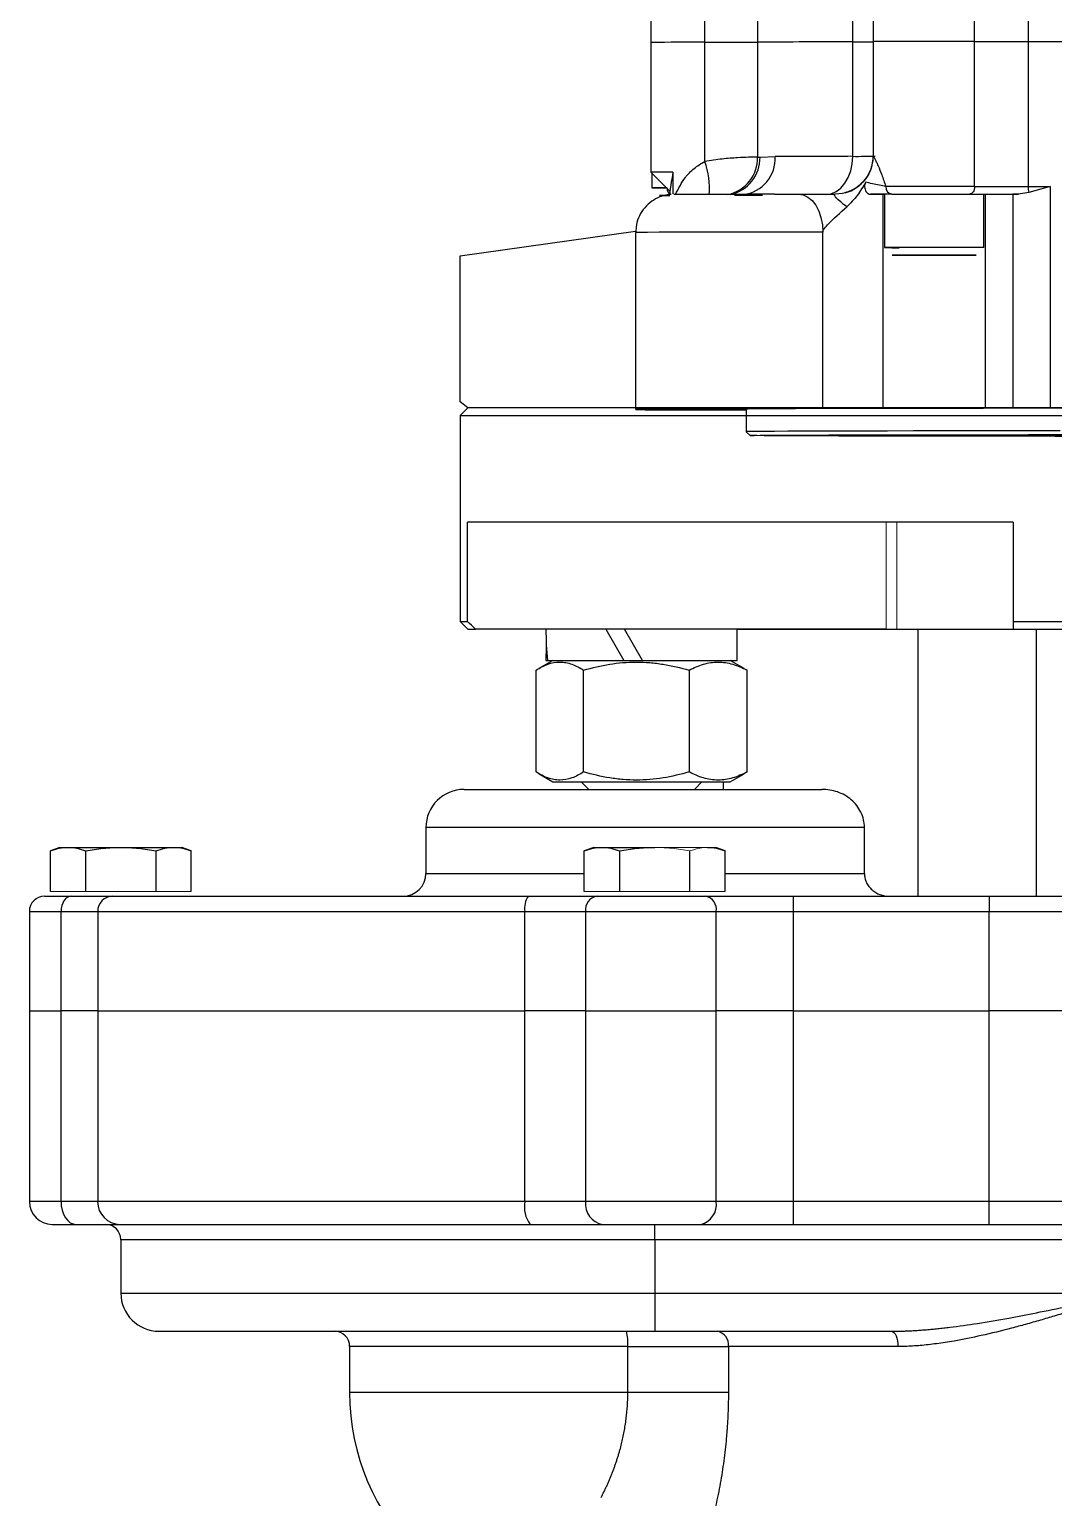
# Model space of a CAD drawing. Header units: millimetres. Extents: x 2028 to 4172, y 863 to 2379.
# Drawn here: x 3333.6 to 3467.9, y 1838.1 to 2030.5 of the extents above; entities that cross this region are included whole.
import ezdxf

# ---------------------------------------------------------------- set-up
doc = ezdxf.new("R2010")
doc.units = ezdxf.units.MM

msp = doc.modelspace()

# ---------------------------------------------------------------- linework, layer by layer
at = {"color": 7, "linetype": 'Continuous', "lineweight": 25}
for p, q in [((3415.058, 2045.757), (3415.058, 2028.757)), ((3422.114, 2028.777), (3422.114, 2045.777)), ((3429.052, 2045.791), (3429.052, 2028.791)), ((3441.536, 2028.834), (3441.536, 2045.834)), ((3444.201, 2045.873), (3444.201, 2028.873)), ((3457.494, 2028.886), (3457.494, 2045.886)), ((3464.524, 2045.882), (3464.524, 2028.882)), ((3415.058, 2028.757), (3415.058, 2011.757)), ((3422.114, 2013.168), (3422.114, 2028.777)), ((3429.052, 2028.791), (3429.052, 2013.741)), ((3441.536, 2013.834), (3441.536, 2028.834)), ((3444.201, 2028.873), (3444.201, 2013.873)), ((3457.493, 2009.886), (3457.494, 2028.886)), ((3464.524, 2028.882), (3464.524, 2009.882)), ((3429.365, 2013.743), (3431.372, 2013.804)), ((3415.058, 2011.757), (3417.558, 2009.257)), ((3415.179, 2011.636), (3415.179, 2009.703)), ((3417.947, 2011.772), (3417.947, 2008.919)), ((3417.558, 2009.398), (3417.558, 2008.838)), ((3443.843, 2008.875), (3445.476, 2008.872)), ((3445.476, 2008.872), (3445.701, 2008.87)), ((3445.476, 2008.872), (3445.476, 1980.872)), ((3445.701, 2008.873), (3445.701, 2001.873)), ((3458.701, 2001.873), (3458.701, 2008.873)), ((3458.701, 2008.869), (3458.909, 2008.872)), ((3458.909, 2008.872), (3462.504, 2008.879)), ((3458.909, 2008.872), (3458.909, 1980.872)), ((3462.504, 2008.879), (3462.504, 1980.879)), ((3464.604, 2009.108), (3463.252, 2008.88)), ((3467.415, 2009.884), (3464.604, 2009.108)), ((3467.415, 2009.884), (3467.415, 1980.884)), ((3413.06, 2003.863), (3413.06, 1980.863)), ((3437.601, 1980.888), (3437.601, 2003.888)), ((3451.304, 2000.881), (3448.855, 2000.875)), ((3448.855, 2000.875), (3449.751, 2000.868)), ((3449.751, 2000.877), (3449.751, 2000.868)), ((3449.751, 2000.868), (3453.097, 2000.866)), ((3454.65, 2000.879), (3451.304, 2000.881)), ((3453.097, 2000.88), (3453.097, 2000.866)), ((3453.097, 2000.866), (3455.547, 2000.872)), ((3455.547, 2000.872), (3454.65, 2000.879)), ((3391.058, 1980.885), (3390.058, 1979.885)), ((3390.058, 1979.885), (3390.058, 1952.885)), ((3390.058, 1979.885), (3565.058, 1979.885)), ((3477.558, 1980.885), (3391.058, 1980.885)), ((3413.06, 1980.863), (3413.06, 1980.652)), ((3416.486, 1980.672), (3416.486, 1980.843)), ((3423.766, 1980.689), (3416.486, 1980.672)), ((3417.558, 1980.84), (3417.558, 1980.757)), ((3420.766, 1980.725), (3423.926, 1980.718)), ((3420.861, 1980.799), (3420.861, 1980.827)), ((3423.766, 1980.718), (3423.766, 1980.689)), ((3427.558, 1980.757), (3427.558, 1977.757)), ((3445.476, 1980.872), (3437.601, 1980.888)), ((3462.504, 1980.879), (3458.909, 1980.872)), ((3427.558, 1977.757), (3428.058, 1977.257)), ((3391.029, 1952.885), (3391.029, 1965.885)), ((3462.558, 1965.885), (3391.029, 1965.885)), ((3462.558, 1965.885), (3462.558, 1952.885)), ((3390.058, 1952.885), (3391.058, 1951.885)), ((3390.058, 1952.885), (3391.029, 1952.885)), ((3462.558, 1952.885), (3462.558, 1951.885)), ((3462.558, 1952.885), (3490.558, 1952.885)), ((3391.058, 1951.885), (3392.041, 1951.885)), ((3445.888, 1951.885), (3392.041, 1951.885)), ((3426.389, 1951.885), (3401.289, 1951.885)), ((3409.16, 1951.885), (3411.527, 1947.785)), ((3413.952, 1947.785), (3411.585, 1951.885)), ((3426.389, 1947.785), (3426.389, 1951.885)), ((3450.063, 1951.885), (3450.063, 1916.885)), ((3462.558, 1951.885), (3490.558, 1951.885)), ((3465.558, 1951.885), (3465.558, 1916.885)), ((3402.214, 1947.785), (3400.382, 1946.728)), ((3401.289, 1947.785), (3401.514, 1947.785)), ((3401.514, 1947.785), (3426.389, 1947.785)), ((3427.296, 1946.728), (3425.464, 1947.785)), ((3400.005, 1933.174), (3400.005, 1946.497)), ((3406.24, 1933.174), (3406.24, 1946.497)), ((3420.074, 1946.497), (3420.074, 1933.174)), ((3427.673, 1946.497), (3427.277, 1946.695)), ((3427.673, 1933.174), (3427.673, 1946.497)), ((3400.386, 1932.941), (3402.214, 1931.885)), ((3402.214, 1931.885), (3413.839, 1931.885)), ((3405.922, 1931.885), (3406.922, 1930.885)), ((3413.839, 1931.885), (3425.464, 1931.885)), ((3420.757, 1930.885), (3421.757, 1931.885)), ((3424.558, 1930.885), (3424.558, 1931.885)), ((3425.464, 1931.885), (3427.293, 1932.941)), ((3427.277, 1932.969), (3427.673, 1933.174)), ((3406.922, 1930.885), (3413.839, 1930.885)), ((3413.839, 1930.885), (3420.757, 1930.885)), ((3385.558, 1925.885), (3385.558, 1919.885)), ((3443.054, 1925.885), (3385.558, 1925.885)), ((3443.054, 1919.885), (3443.054, 1925.885)), ((3337.558, 1923.285), (3336.321, 1922.835)), ((3336.321, 1917.485), (3336.321, 1922.835)), ((3337.558, 1923.285), (3338.63, 1923.285)), ((3338.63, 1923.285), (3345.558, 1923.285)), ((3340.939, 1922.835), (3340.939, 1917.485)), ((3345.558, 1923.285), (3352.486, 1923.285)), ((3350.177, 1917.485), (3350.177, 1922.835)), ((3352.486, 1923.285), (3353.558, 1923.285)), ((3354.796, 1922.835), (3353.558, 1923.285)), ((3354.796, 1917.485), (3354.796, 1922.835)), ((3407.558, 1923.285), (3406.321, 1922.835)), ((3406.321, 1917.485), (3406.321, 1922.835)), ((3407.558, 1923.285), (3408.63, 1923.285)), ((3408.63, 1923.285), (3415.558, 1923.285)), ((3410.939, 1922.835), (3410.939, 1917.485)), ((3420.177, 1917.485), (3420.177, 1922.835)), ((3422.486, 1923.285), (3423.558, 1923.285)), ((3424.796, 1922.835), (3423.558, 1923.285)), ((3424.796, 1917.485), (3424.796, 1922.835)), ((3385.558, 1919.885), (3406.321, 1919.885)), ((3424.796, 1919.885), (3443.054, 1919.885)), ((3433.697, 1916.885), (3459.42, 1916.885)), ((3433.697, 1916.885), (3433.697, 1914.885)), ((3459.42, 1916.885), (3459.42, 1914.885)), ((3333.558, 1914.885), (3333.558, 1901.885)), ((3333.558, 1914.885), (3337.714, 1914.885)), ((3337.714, 1914.885), (3342.517, 1914.885)), ((3337.714, 1901.885), (3337.714, 1914.885)), ((3342.517, 1914.885), (3398.531, 1914.885)), ((3342.517, 1914.885), (3342.517, 1901.885)), ((3398.531, 1914.885), (3406.477, 1914.885)), ((3398.531, 1901.885), (3398.531, 1914.885)), ((3406.477, 1914.885), (3423.62, 1914.885)), ((3406.477, 1914.885), (3406.477, 1901.885)), ((3423.62, 1901.885), (3423.62, 1914.885)), ((3423.62, 1914.885), (3433.697, 1914.885)), ((3433.697, 1914.885), (3433.697, 1901.885)), ((3433.697, 1914.885), (3459.42, 1914.885)), ((3459.42, 1914.885), (3469.497, 1914.885)), ((3459.42, 1901.885), (3459.42, 1914.885)), ((3333.558, 1901.885), (3333.558, 1876.885)), ((3333.558, 1901.885), (3337.714, 1901.885)), ((3342.517, 1901.885), (3337.714, 1901.885)), ((3337.714, 1876.885), (3337.714, 1901.885)), ((3342.517, 1901.885), (3398.531, 1901.885)), ((3342.517, 1901.885), (3342.517, 1876.885)), ((3406.477, 1901.885), (3398.531, 1901.885)), ((3398.531, 1876.885), (3398.531, 1901.885)), ((3406.477, 1901.885), (3423.62, 1901.885)), ((3406.477, 1901.885), (3406.477, 1876.885)), ((3433.697, 1901.885), (3423.62, 1901.885)), ((3423.62, 1876.885), (3423.62, 1901.885)), ((3433.697, 1901.885), (3459.42, 1901.885)), ((3433.697, 1901.885), (3433.697, 1876.885)), ((3469.497, 1901.885), (3459.42, 1901.885)), ((3459.42, 1876.885), (3459.42, 1901.885)), ((3337.714, 1876.885), (3333.558, 1876.885)), ((3342.517, 1876.885), (3337.714, 1876.885)), ((3398.531, 1876.885), (3342.517, 1876.885)), ((3406.477, 1876.885), (3398.531, 1876.885)), ((3423.62, 1876.885), (3406.477, 1876.885)), ((3433.697, 1876.885), (3423.62, 1876.885)), ((3433.697, 1876.885), (3433.697, 1873.885)), ((3459.42, 1876.885), (3433.697, 1876.885)), ((3459.42, 1873.885), (3459.42, 1876.885)), ((3469.497, 1876.885), (3459.42, 1876.885)), ((3345.438, 1873.885), (3399.212, 1873.885)), ((3415.558, 1871.885), (3415.558, 1873.885)), ((3433.697, 1873.885), (3459.42, 1873.885)), ((3345.558, 1871.885), (3345.558, 1864.885)), ((3415.558, 1871.885), (3345.558, 1871.885)), ((3477.558, 1871.885), (3415.558, 1871.885)), ((3415.558, 1871.885), (3415.558, 1864.885)), ((3345.558, 1864.885), (3415.558, 1864.885)), ((3415.558, 1864.885), (3477.558, 1864.885)), ((3415.558, 1864.885), (3415.558, 1859.885)), ((3415.558, 1859.885), (3446.59, 1859.885)), ((3375.558, 1857.885), (3375.558, 1851.885)), ((3412.031, 1857.885), (3375.558, 1857.885)), ((3412.031, 1857.885), (3425.221, 1857.885)), ((3412.031, 1851.885), (3412.031, 1857.885)), ((3425.221, 1857.885), (3425.221, 1851.885)), ((3447.451, 1857.885), (3425.221, 1857.885)), ((3375.558, 1851.885), (3412.031, 1851.885)), ((3412.031, 1851.885), (3425.221, 1851.885))]:
    msp.add_line(p, q, dxfattribs=at)
at = {"linetype": 'ByBlock'}
for p, q in [((3390.039, 2000.806), (3413.049, 2004.024)), ((3390.039, 1981.682), (3390.039, 2000.806)), ((3391.058, 1980.885), (3390.039, 1981.682)), ((3426.389, 1951.885), (3526.727, 1951.885))]:
    msp.add_line(p, q, dxfattribs=at)
at = {"color": 144, "linetype": 'Continuous', "lineweight": 18}
for p, q in [((3445.888, 1965.885), (3445.888, 1951.885)), ((3447.309, 1951.885), (3447.309, 1965.885)), ((3462.558, 1951.885), (3450.063, 1951.885)), ((3340.939, 1917.485), (3336.321, 1917.485)), ((3350.177, 1917.485), (3340.939, 1917.485)), ((3354.796, 1917.485), (3350.177, 1917.485)), ((3410.939, 1917.485), (3406.321, 1917.485)), ((3420.177, 1917.485), (3410.939, 1917.485)), ((3424.796, 1917.485), (3420.177, 1917.485))]:
    msp.add_line(p, q, dxfattribs=at)
at = {"color": 7, "linetype": 'Continuous', "lineweight": 25, "flags": 128}
for points in [[(3464.524, 2028.882), (3465.294, 2028.883), (3466.066, 2028.883), (3466.84, 2028.883), (3467.616, 2028.884), (3468.394, 2028.884), (3469.173, 2028.884), (3469.953, 2028.884), (3470.735, 2028.884)], [(3464.524, 2028.882), (3465.294, 2028.883), (3466.066, 2028.883), (3466.84, 2028.883), (3467.616, 2028.884), (3468.394, 2028.884), (3469.173, 2028.884), (3469.953, 2028.884), (3470.735, 2028.884)], [(3429.052, 2013.741), (3429.09, 2013.741), (3429.129, 2013.741), (3429.167, 2013.742), (3429.206, 2013.742), (3429.246, 2013.742), (3429.285, 2013.742), (3429.325, 2013.743), (3429.365, 2013.743)], [(3438.005, 2008.842), (3438.694, 2008.937), (3439.356, 2009.22), (3439.967, 2009.68), (3440.502, 2010.301), (3440.941, 2011.058), (3441.267, 2011.922), (3441.468, 2012.859), (3441.536, 2013.834)], [(3434.421, 2008.88), (3435.041, 2008.785), (3435.638, 2008.502), (3436.188, 2008.041), (3436.67, 2007.421), (3437.065, 2006.664), (3437.359, 2005.801), (3437.54, 2004.863), (3437.601, 2003.888)], [(3440.518, 2009.05), (3440.18, 2008.97), (3439.205, 2008.874)], [(3457.493, 2009.886), (3457.481, 2009.691), (3457.443, 2009.503), (3457.382, 2009.33), (3457.3, 2009.179), (3457.199, 2009.054), (3457.085, 2008.961), (3456.961, 2008.904), (3456.832, 2008.885)], [(3463.252, 2008.88), (3463.156, 2008.88), (3463.06, 2008.879), (3462.965, 2008.879), (3462.871, 2008.879), (3462.778, 2008.879), (3462.685, 2008.879), (3462.594, 2008.879), (3462.504, 2008.879)], [(3464.524, 2009.882), (3464.884, 2009.882), (3465.244, 2009.883), (3465.605, 2009.883), (3465.966, 2009.883), (3466.328, 2009.883), (3466.69, 2009.883), (3467.052, 2009.883), (3467.415, 2009.884)], [(3437.601, 1980.888), (3435.67, 1980.891), (3433.55, 1980.893), (3431.295, 1980.894), (3428.96, 1980.895), (3426.603, 1980.895), (3424.282, 1980.894), (3422.054, 1980.893), (3419.974, 1980.89), (3418.095, 1980.887), (3416.461, 1980.884), (3415.114, 1980.879), (3414.087, 1980.875), (3413.405, 1980.87), (3413.085, 1980.865), (3413.135, 1980.86), (3413.554, 1980.855), (3414.331, 1980.85), (3415.447, 1980.846), (3416.875, 1980.842)], [(3416.486, 1980.672), (3415.134, 1980.668), (3414.101, 1980.663), (3413.413, 1980.659), (3413.087, 1980.654), (3413.131, 1980.649), (3413.544, 1980.644), (3414.315, 1980.639), (3415.426, 1980.634), (3416.849, 1980.63), (3418.549, 1980.627), (3420.484, 1980.624), (3422.606, 1980.622), (3424.863, 1980.62), (3427.199, 1980.62), (3427.558, 1980.619)], [(3416.875, 1980.842), (3418.508, 1980.837), (3419.85, 1980.832), (3420.877, 1980.827), (3421.571, 1980.822), (3421.919, 1980.816), (3421.916, 1980.81), (3421.561, 1980.805), (3420.861, 1980.799)], [(3418.421, 1980.736), (3417.901, 1980.744), (3417.616, 1980.752), (3417.568, 1980.76), (3417.758, 1980.768), (3418.184, 1980.776), (3418.845, 1980.784), (3419.739, 1980.792), (3420.861, 1980.799)], [(3433.01, 1980.874), (3433.987, 1980.871), (3434.667, 1980.868), (3435.016, 1980.865), (3435.016, 1980.861), (3434.667, 1980.858), (3433.987, 1980.855), (3433.01, 1980.853), (3431.784, 1980.85), (3430.372, 1980.849), (3428.844, 1980.848), (3427.276, 1980.848), (3425.748, 1980.849), (3424.336, 1980.851), (3423.11, 1980.853), (3422.133, 1980.855), (3421.453, 1980.858), (3421.104, 1980.862), (3421.104, 1980.865), (3421.453, 1980.868), (3422.133, 1980.871), (3423.11, 1980.874), (3424.336, 1980.876), (3425.748, 1980.877), (3427.276, 1980.878), (3428.844, 1980.878), (3430.372, 1980.877), (3431.784, 1980.876), (3433.01, 1980.874)], [(3427.558, 1980.637), (3427.276, 1980.637), (3425.748, 1980.637), (3424.336, 1980.639), (3423.11, 1980.641), (3422.133, 1980.644), (3421.453, 1980.647), (3421.104, 1980.65), (3421.104, 1980.653), (3421.453, 1980.657), (3422.133, 1980.66), (3423.11, 1980.662), (3424.336, 1980.664), (3425.748, 1980.666), (3427.276, 1980.666), (3427.558, 1980.666)], [(3423.926, 1980.718), (3425.533, 1980.717), (3426.998, 1980.715), (3427.558, 1980.714)], [(3427.558, 1980.757), (3427.56, 1980.758), (3427.78, 1980.767), (3428.348, 1980.776), (3429.261, 1980.785), (3430.514, 1980.794), (3432.096, 1980.802), (3433.997, 1980.81), (3436.204, 1980.817), (3438.7, 1980.825), (3441.47, 1980.831), (3444.492, 1980.837), (3447.746, 1980.843), (3451.21, 1980.848), (3454.858, 1980.852), (3458.666, 1980.856), (3462.606, 1980.859), (3466.65, 1980.861), (3470.772, 1980.863)], [(3467.415, 1980.884), (3471.152, 1980.885), (3474.915, 1980.885), (3478.688, 1980.885), (3482.457, 1980.885), (3486.206, 1980.884), (3489.921, 1980.883), (3493.587, 1980.881), (3497.19, 1980.878)], [(3468.703, 1977.862), (3464.617, 1977.86), (3460.621, 1977.858), (3456.744, 1977.854), (3453.012, 1977.85), (3449.453, 1977.846), (3446.092, 1977.84), (3442.95, 1977.834), (3440.052, 1977.828), (3437.417, 1977.821), (3435.063, 1977.814), (3433.007, 1977.806), (3431.264, 1977.798), (3429.846, 1977.789), (3428.762, 1977.781), (3428.02, 1977.772), (3427.626, 1977.763), (3427.558, 1977.757)], [(3442.556, 1977.182), (3439.714, 1977.189), (3437.144, 1977.196), (3434.866, 1977.204), (3432.895, 1977.212), (3431.246, 1977.22), (3429.93, 1977.229), (3428.958, 1977.237), (3428.336, 1977.246), (3428.069, 1977.255), (3428.158, 1977.264), (3428.603, 1977.273), (3429.401, 1977.282), (3430.546, 1977.29), (3432.029, 1977.299), (3433.841, 1977.307), (3435.967, 1977.315), (3438.393, 1977.322), (3441.102, 1977.329), (3444.073, 1977.335), (3447.285, 1977.341), (3450.716, 1977.346), (3454.339, 1977.351), (3458.13, 1977.355), (3462.062, 1977.358), (3466.104, 1977.36), (3470.23, 1977.362)], [(3468.158, 1977.153), (3464.071, 1977.155), (3460.08, 1977.158), (3456.216, 1977.162), (3452.505, 1977.166), (3448.975, 1977.171), (3445.65, 1977.176), (3442.556, 1977.182)], [(3392.041, 1951.885), (3391.535, 1952.385), (3391.282, 1952.635), (3391.029, 1952.885)], [(3339.021, 1916.885), (3338.766, 1916.847), (3338.521, 1916.733), (3338.295, 1916.548), (3338.097, 1916.3), (3337.934, 1915.996), (3337.813, 1915.651), (3337.739, 1915.275), (3337.714, 1914.885)], [(3337.714, 1876.885), (3337.751, 1876.3), (3337.863, 1875.737), (3338.044, 1875.219), (3338.288, 1874.764), (3338.585, 1874.391), (3338.924, 1874.114), (3339.292, 1873.943), (3339.675, 1873.885)], [(3446.59, 1859.885), (3446.758, 1859.847), (3446.92, 1859.733), (3447.068, 1859.548), (3447.199, 1859.3), (3447.306, 1858.996), (3447.385, 1858.651), (3447.434, 1858.275), (3447.451, 1857.885)]]:
    msp.add_lwpolyline(points, dxfattribs=at)
at = {"color": 7, "linetype": 'Continuous', "lineweight": 25}
for centre, radius, start, end in [((3420.73, 1256.239), 772.539, 89.897391, 90.420712), ((3422.389, 3609.609), 1580.832, 269.990013, 270.241488), ((3446.606, -1222.529), 3251.367, 90.089346, 90.30934), ((3441.026, 2511.939), 483.105, 270.06054, 270.37656), ((3452.558, 245.317), 1783.576, 89.841456, 90.268476), ((3452.575, 287.313), 1741.581, 89.838188, 90.275424), ((3462.772, 5201.07), 3172.188, 269.904659, 270.031645), ((3413.106, 2009.76), 9.631, 354.25224, 20.72676), ((3424.128, 2013.643), 4.925, 281.86025, 1.13682), ((3424.45, 2013.633), 4.917, 282.00446, 1.27867), ((3426.568, 2013.59), 4.808, 277.47921, 2.54775), ((3449.917, -2416.707), 4430.55, 90.108381, 90.239828), ((3439.204, 2013.873), 4.999, 285.23346, 0.00835), ((3441.997, 2209.588), 195.754, 269.86511, 270.72475), ((3444.203, 2013.867), 0.00655, 86.83529, 111.61015), ((3444.203, 2013.879), 0.00589, 247.97484, 272.47351), ((3417.526, 1808.816), 202.956, 89.88111, 90.69676), ((3416.799, 1900.172), 109.543, 89.8003, 90.84701), ((3416.948, 2148.112), 138.42, 269.268, 270.07262), ((3417.546, 1954.791), 53.919, 89.98792, 90.92144), ((3418.245, 2009.656), 1.062, 181.27448, 229.69761), ((3426.503, 1616.14), 392.576, 89.5364, 90.07272), ((3446.773, 2009.791), 0.916, 174.18776, 262.52813), ((3452.278, -989.792), 2999.683, 89.900382, 90.122565), ((3462.772, 5182.07), 3172.188, 269.904659, 270.031645), ((3467.778, 2009.825), 3.255, 178.99862, 192.73455), ((3428.164, -821.663), 2825.567, 89.80864, 90.306277), ((3452.195, 890.395), 1111.497, 89.664622, 90.334754), ((3447.196, 2107.092), 105.229, 269.18566, 270.22229), ((3421.119, 2320.901), 340.176, 269.54566, 269.94065), ((3423.581, 4320.004), 2339.315, 270.004539, 270.097395), ((3452.238, 3442.716), 1461.859, 269.73499, 270.261482), ((3468.36, -1368.527), 3349.411, 90.016165, 90.100183), ((3390.558, 1925.885), 5, 90, 180), ((3382.558, 1919.885), 3, 270, 0), ((3335.558, 1914.885), 2, 90, 180), ((3344.491, 1914.911), 1.974, 90.76791, 180.74785), ((3401.074, 1915.36), 2.587, 143.85476, 190.56369), ((3408.273, 1915.099), 1.809, 98.98174, 186.78498), ((3421.868, 1915.16), 1.773, 351.10007, 76.68564), ((3336.558, 1876.885), 3, 180, 270), ((3345.478, 1876.847), 2.962, 179.25215, 269.23209), ((3402.346, 1876.174), 3.88, 169.43631, 216.14524), ((3409.171, 1876.565), 2.713, 173.21502, 261.01826), ((3420.992, 1876.474), 2.66, 283.31436, 8.89993), ((3343.558, 1871.885), 2, 0, 90), ((3350.558, 1864.885), 5, 180, 270), ((3373.558, 1857.885), 2, 0, 90), ((3406.228, 1858.381), 5.824, 355.11352, 14.96419), ((3423.431, 1858.106), 1.804, 352.97857, 80.59017), ((3405.558, 1851.885), 30, 180, 270)]:
    msp.add_arc(centre, radius, start, end, dxfattribs=at)
for centre, start_param, end_param in [((3413.839, 1951.885), 4.712389, 4.9021421), ((3413.839, 1947.785), 4.6179404, 4.712389)]:
    msp.add_ellipse(centre, major_axis=(0, -21.737), ratio=0.5773503, start_param=start_param, end_param=end_param, dxfattribs=at)
for points, knots in [([(3418.288, 2008.834), (3418.672, 2009.606), (3419.299, 2010.868), (3420.674, 2012.288), (3421.634, 2012.875), (3422.114, 2013.168)], [0, 0, 0, 0, 0.4415703, 0.7212781, 1, 1, 1, 1]), ([(3429.052, 2013.741), (3428.704, 2013.736), (3428.066, 2013.726), (3426.412, 2013.651), (3424.461, 2013.51), (3422.896, 2013.282), (3422.114, 2013.168)], [0, 0, 0, 0, 0.2724679, 0.5000458, 0.7503555, 1, 1, 1, 1]), ([(3443.983, 2012.555), (3443.943, 2012.374), (3443.81, 2011.783), (3443.267, 2010.889), (3442.406, 2009.97), (3441.45, 2009.347), (3440.778, 2009.147), (3440.507, 2009.067)], [0, 0, 0, 0, 0.107229, 0.3503135, 0.5933986, 0.836482, 1, 1, 1, 1]), ([(3444.161, 2013.874), (3444.173, 2013.659), (3444.199, 2013.208), (3444.057, 2012.779), (3443.983, 2012.555)], [0, 0, 0, 0, 0.4764135, 1, 1, 1, 1]), ([(3444.203, 2013.874), (3444.22, 2013.857), (3444.252, 2013.824), (3444.405, 2013.55), (3444.61, 2013.139), (3444.918, 2012.462), (3445.357, 2011.389), (3445.685, 2010.409), (3445.861, 2009.884)], [0, 0, 0, 0, 0.1244738, 0.250966, 0.3714749, 0.5001039, 0.7321774, 1, 1, 1, 1]), ([(3417.947, 2011.772), (3417.866, 2011.3), (3417.703, 2010.343), (3417.568, 2009.339), (3417.574, 2009.382), (3417.577, 2009.398)], [0, 0, 0, 0, 0.3787431, 0.7674109, 1, 1, 1, 1]), ([(3443.223, 2010.459), (3442.873, 2009.85), (3442.161, 2008.613), (3441.223, 2007.696), (3440.747, 2007.229)], [0, 0, 0, 0, 0.4918713, 1, 1, 1, 1]), ([(3443.223, 2010.459), (3443.181, 2010.364), (3443.097, 2010.173), (3443.069, 2009.836), (3443.12, 2009.509), (3443.248, 2009.221), (3443.44, 2009.005), (3443.649, 2008.892), (3443.788, 2008.88), (3443.843, 2008.875)], [0, 0, 0, 0, 0.1491203, 0.298298, 0.4463418, 0.5945522, 0.7447419, 0.8986734, 1, 1, 1, 1]), ([(3445.861, 2009.884), (3445.586, 2009.934), (3445.019, 2010.036), (3444.018, 2010.239), (3443.5, 2010.382), (3443.223, 2010.459)], [0, 0, 0, 0, 0.3043315, 0.6280366, 1, 1, 1, 1]), ([(3417.701, 2008.851), (3417.7, 2008.85), (3417.666, 2008.848), (3417.551, 2008.838), (3417.324, 2008.812), (3416.86, 2008.73), (3416.095, 2008.498), (3415.127, 2007.974), (3414.206, 2007.133), (3413.521, 2006.07), (3413.116, 2004.954), (3413.096, 2004.204), (3413.087, 2003.874)], [0, 0, 0, 0, 0.0009193, 0.020654, 0.0473695, 0.0980293, 0.2083231, 0.3666463, 0.5337116, 0.7011689, 0.8686495, 1, 1, 1, 1]), ([(3416.679, 2008.698), (3416.612, 2008.698), (3416.35, 2008.699), (3416.176, 2008.702), (3416.166, 2008.705), (3416.481, 2008.708), (3416.95, 2008.71), (3417.4, 2008.711), (3417.558, 2008.712)], [0, 0, 0, 0, 0.0697239, 0.2723652, 0.4750065, 0.6819695, 0.8889325, 1, 1, 1, 1]), ([(3418.062, 2008.864), (3418.111, 2008.865), (3418.207, 2008.868), (3418.811, 2008.872), (3419.688, 2008.875), (3420.813, 2008.878), (3422.162, 2008.881), (3423.75, 2008.883), (3425.549, 2008.884), (3427.023, 2008.885), (3427.866, 2008.884), (3428.058, 2008.884)], [0, 0, 0, 0, 0.1258562, 0.2493612, 0.3684169, 0.4813666, 0.5943164, 0.7133721, 0.8368771, 0.9627333, 1, 1, 1, 1]), ([(3431.268, 2008.883), (3431.16, 2008.883), (3430.738, 2008.884), (3429.888, 2008.884), (3428.922, 2008.884), (3428.283, 2008.884), (3428.06, 2008.885)], [0, 0, 0, 0, 0.1061376, 0.4137481, 0.7958647, 1, 1, 1, 1]), ([(3431.268, 2008.883), (3431.277, 2008.883), (3431.884, 2008.883), (3432.98, 2008.882), (3433.949, 2008.88), (3434.421, 2008.88)], [0, 0, 0, 0, 0.0070945, 0.516613, 1, 1, 1, 1]), ([(3440.747, 2007.23), (3440.465, 2007.439), (3439.903, 2007.857), (3439.407, 2008.347), (3439.186, 2008.626), (3439.078, 2008.828), (3439.155, 2008.856), (3439.205, 2008.874)], [0, 0, 0, 0, 0.2503114, 0.4998417, 0.6202194, 0.7507731, 1, 1, 1, 1]), ([(3446.654, 2008.883), (3446.487, 2008.882), (3446.157, 2008.881), (3445.587, 2008.88), (3444.985, 2008.879), (3444.33, 2008.877), (3444.008, 2008.876), (3443.843, 2008.875)], [0, 0, 0, 0, 0.1826536, 0.360866, 0.578026, 0.783693, 1, 1, 1, 1]), ([(3446.654, 2008.883), (3446.964, 2008.883), (3447.591, 2008.885), (3448.79, 2008.887), (3450.118, 2008.888), (3451.526, 2008.888), (3452.961, 2008.888), (3454.373, 2008.888), (3455.706, 2008.887), (3456.459, 2008.885), (3456.832, 2008.885)], [0, 0, 0, 0, 0.1236811, 0.25, 0.3763189, 0.5, 0.6236811, 0.75, 0.8763189, 1, 1, 1, 1]), ([(3437.601, 2003.888), (3437.606, 2003.931), (3437.618, 2004.042), (3437.816, 2004.395), (3438.824, 2005.528), (3439.884, 2006.466), (3440.747, 2007.23)], [0, 0, 0, 0, 0.0236669, 0.0606293, 0.2359656, 1, 1, 1, 1]), ([(3448.312, 2000.865), (3447.874, 2000.866), (3447.202, 2000.868), (3446.781, 2000.871), (3446.661, 2000.873), (3446.779, 2000.876), (3447.214, 2000.879), (3448.218, 2000.882), (3449.698, 2000.884), (3451.073, 2000.885), (3452.201, 2000.885), (3453.325, 2000.885), (3454.716, 2000.884), (3455.549, 2000.883), (3456.09, 2000.882)], [0, 0, 0, 0, 0.1197284, 0.1841803, 0.25, 0.3158197, 0.3802716, 0.5, 0.6197284, 0.6841803, 0.75, 0.8158197, 0.8802716, 1, 1, 1, 1]), ([(3456.09, 2000.882), (3456.527, 2000.881), (3457.2, 2000.879), (3457.62, 2000.876), (3457.741, 2000.873), (3457.623, 2000.871), (3457.187, 2000.868), (3456.184, 2000.865), (3454.703, 2000.863), (3453.328, 2000.862), (3452.2, 2000.862), (3451.076, 2000.862), (3449.685, 2000.863), (3448.853, 2000.864), (3448.312, 2000.865)], [0, 0, 0, 0, 0.1197284, 0.1841803, 0.25, 0.3158197, 0.3802716, 0.5, 0.6197284, 0.6841803, 0.75, 0.8158197, 0.8802716, 1, 1, 1, 1]), ([(3500.68, 1977.306), (3499.707, 1977.308), (3497.731, 1977.312), (3494.314, 1977.317), (3490.857, 1977.321), (3487.469, 1977.324), (3483.162, 1977.326), (3478.678, 1977.327), (3474.184, 1977.327), (3470.869, 1977.326), (3467.646, 1977.324), (3464.26, 1977.321), (3460.797, 1977.317), (3457.401, 1977.312), (3454.378, 1977.307), (3451.703, 1977.3), (3449.376, 1977.293), (3447.604, 1977.286), (3446.337, 1977.278), (3445.206, 1977.269), (3444.742, 1977.26), (3444.973, 1977.25), (3445.491, 1977.243), (3446.337, 1977.236), (3447.603, 1977.229), (3449.38, 1977.221), (3451.687, 1977.214), (3453.528, 1977.21), (3454.435, 1977.208)], [0, 0, 0, 0, 0.0388205, 0.078845, 0.1199968, 0.1521637, 0.1843358, 0.249956, 0.2828075, 0.3156641, 0.3478311, 0.3800032, 0.4211504, 0.461176, 0.5, 0.5388194, 0.578845, 0.6199968, 0.6521637, 0.6843358, 0.749956, 0.7828075, 0.8156641, 0.8478311, 0.8800032, 0.9211504, 0.9611772, 1, 1, 1, 1]), ([(3454.435, 1977.208), (3455.408, 1977.206), (3457.385, 1977.202), (3460.801, 1977.197), (3464.259, 1977.193), (3467.646, 1977.19), (3471.953, 1977.188), (3476.437, 1977.187), (3480.931, 1977.187), (3484.247, 1977.189), (3487.469, 1977.19), (3490.855, 1977.193), (3494.318, 1977.197), (3497.715, 1977.202), (3500.737, 1977.207), (3503.412, 1977.214), (3505.739, 1977.221), (3507.511, 1977.229), (3508.778, 1977.236), (3509.909, 1977.245), (3510.374, 1977.255), (3510.142, 1977.264), (3509.624, 1977.271), (3508.778, 1977.278), (3507.512, 1977.285), (3505.735, 1977.293), (3503.429, 1977.3), (3501.587, 1977.304), (3500.68, 1977.306)], [0, 0, 0, 0, 0.0388205, 0.078845, 0.1199968, 0.1521637, 0.1843358, 0.249956, 0.2828075, 0.3156641, 0.3478311, 0.3800032, 0.4211504, 0.461176, 0.5, 0.5388194, 0.578845, 0.6199968, 0.6521637, 0.6843358, 0.749956, 0.7828075, 0.8156641, 0.8478311, 0.8800032, 0.9211504, 0.9611772, 1, 1, 1, 1]), ([(3400.005, 1946.497), (3400.514, 1946.824), (3401.027, 1947.093), (3402.063, 1947.466), (3402.587, 1947.568), (3403.382, 1947.569), (3403.648, 1947.544), (3404.175, 1947.446), (3404.436, 1947.374), (3405.216, 1947.094), (3405.73, 1946.824), (3406.24, 1946.497)], [0, 0, 0, 0, 0.25, 0.25, 0.5, 0.5, 0.625, 0.625, 0.75, 0.75, 1, 1, 1, 1]), ([(3406.24, 1946.497), (3407.369, 1946.824), (3408.507, 1947.093), (3410.806, 1947.466), (3411.967, 1947.568), (3413.732, 1947.569), (3414.323, 1947.544), (3415.491, 1947.446), (3416.072, 1947.374), (3417.803, 1947.094), (3418.943, 1946.824), (3420.074, 1946.497)], [0, 0, 0, 0, 0.25, 0.25, 0.5, 0.5, 0.625, 0.625, 0.75, 0.75, 1, 1, 1, 1]), ([(3420.074, 1946.497), (3420.694, 1946.824), (3421.319, 1947.093), (3422.582, 1947.466), (3423.22, 1947.568), (3424.189, 1947.569), (3424.514, 1947.544), (3425.156, 1947.446), (3425.475, 1947.374), (3426.426, 1947.094), (3427.052, 1946.824), (3427.673, 1946.497)], [0, 0, 0, 0, 0.25, 0.25, 0.5, 0.5, 0.625, 0.625, 0.75, 0.75, 1, 1, 1, 1]), ([(3406.24, 1933.174), (3405.731, 1932.847), (3405.218, 1932.578), (3404.182, 1932.205), (3403.659, 1932.103), (3402.863, 1932.101), (3402.597, 1932.126), (3402.07, 1932.224), (3401.809, 1932.297), (3401.029, 1932.577), (3400.515, 1932.847), (3400.005, 1933.174)], [0, 0, 0, 0, 0.25, 0.25, 0.5, 0.5, 0.625, 0.625, 0.75, 0.75, 1, 1, 1, 1]), ([(3420.074, 1933.174), (3418.944, 1932.847), (3417.807, 1932.578), (3415.508, 1932.205), (3414.346, 1932.103), (3412.582, 1932.101), (3411.991, 1932.126), (3410.822, 1932.224), (3410.242, 1932.297), (3408.511, 1932.577), (3407.371, 1932.847), (3406.24, 1933.174)], [0, 0, 0, 0, 0.25, 0.25, 0.5, 0.5, 0.625, 0.625, 0.75, 0.75, 1, 1, 1, 1]), ([(3427.673, 1933.174), (3427.053, 1932.847), (3426.428, 1932.578), (3425.165, 1932.205), (3424.527, 1932.103), (3423.558, 1932.101), (3423.233, 1932.126), (3422.591, 1932.224), (3422.272, 1932.297), (3421.321, 1932.577), (3420.695, 1932.847), (3420.074, 1933.174)], [0, 0, 0, 0, 0.25, 0.25, 0.5, 0.5, 0.625, 0.625, 0.75, 0.75, 1, 1, 1, 1]), ([(3390.558, 1930.885), (3390.559, 1930.885), (3390.561, 1930.885), (3390.577, 1930.885), (3390.603, 1930.885), (3390.639, 1930.885), (3390.685, 1930.885), (3390.742, 1930.885), (3390.809, 1930.885), (3390.886, 1930.885), (3391.084, 1930.885), (3391.493, 1930.885), (3392.288, 1930.885), (3393.322, 1930.885), (3394.607, 1930.885), (3396.119, 1930.885), (3397.849, 1930.885), (3399.767, 1930.885), (3401.839, 1930.885), (3404.038, 1930.885), (3406.309, 1930.885), (3408.639, 1930.885), (3410.512, 1930.885), (3411.911, 1930.885), (3412.819, 1930.885), (3413.729, 1930.885), (3414.643, 1930.885), (3415.253, 1930.885), (3415.558, 1930.885)], [0, 0, 0, 0, 0.0129698, 0.0259215, 0.0388604, 0.0517919, 0.0647214, 0.0776543, 0.0905959, 0.1035516, 0.1165267, 0.1782609, 0.2400085, 0.3043159, 0.3686369, 0.4343127, 0.5000022, 0.5656781, 0.6313676, 0.6956751, 0.759996, 0.8217302, 0.8834778, 0.9068114, 0.9300991, 0.9533722, 0.9766621, 1, 1, 1, 1]), ([(3415.558, 1930.885), (3415.713, 1930.885), (3416.021, 1930.885), (3416.484, 1930.885), (3416.946, 1930.885), (3417.407, 1930.885), (3417.868, 1930.885), (3418.329, 1930.885), (3419.185, 1930.885), (3420.433, 1930.885), (3422.064, 1930.885), (3423.676, 1930.885), (3425.797, 1930.885), (3428.346, 1930.885), (3430.695, 1930.885), (3432.423, 1930.885), (3433.628, 1930.885), (3434.745, 1930.885), (3435.595, 1930.885), (3436.226, 1930.885), (3436.67, 1930.885), (3437.094, 1930.885), (3437.358, 1930.885), (3437.49, 1930.885)], [0, 0, 0, 0, 0.01731288, 0.03461175, 0.05190252, 0.06919114, 0.08648355, 0.10378567, 0.12110343, 0.18328897, 0.24549468, 0.30883392, 0.37219283, 0.50000176, 0.62781068, 0.69114991, 0.75450883, 0.81669437, 0.87890008, 0.90918724, 0.93944506, 0.96970538, 1, 1, 1, 1]), ([(3443.054, 1925.885), (3443.054, 1926.235), (3443.014, 1926.578), (3442.86, 1927.251), (3442.742, 1927.584), (3442.443, 1928.207), (3442.261, 1928.5), (3441.832, 1929.051), (3441.592, 1929.301), (3441.066, 1929.75), (3440.778, 1929.95), (3440.175, 1930.291), (3439.86, 1930.432), (3439.205, 1930.66), (3438.865, 1930.745), (3438.184, 1930.857), (3437.839, 1930.885), (3437.49, 1930.885)], [0, 0, 0, 0, 0.125, 0.125, 0.25, 0.25, 0.375, 0.375, 0.5, 0.5, 0.625, 0.625, 0.75, 0.75, 0.875, 0.875, 1, 1, 1, 1]), ([(3336.321, 1922.835), (3336.702, 1922.974), (3337.085, 1923.087), (3337.855, 1923.243), (3338.241, 1923.285), (3338.63, 1923.285)], [0, 0, 0, 0, 0.5, 0.5, 1, 1, 1, 1]), ([(3338.63, 1923.285), (3339.019, 1923.285), (3339.405, 1923.243), (3340.175, 1923.087), (3340.558, 1922.974), (3340.939, 1922.835)], [0, 0, 0, 0, 0.5, 0.5, 1, 1, 1, 1]), ([(3340.939, 1922.835), (3341.703, 1922.974), (3342.469, 1923.087), (3344.008, 1923.243), (3344.781, 1923.285), (3345.558, 1923.285)], [0, 0, 0, 0, 0.5, 0.5, 1, 1, 1, 1]), ([(3345.558, 1923.285), (3346.335, 1923.285), (3347.108, 1923.243), (3348.647, 1923.087), (3349.413, 1922.974), (3350.177, 1922.835)], [0, 0, 0, 0, 0.5, 0.5, 1, 1, 1, 1]), ([(3350.177, 1922.835), (3350.559, 1922.974), (3350.942, 1923.087), (3351.711, 1923.243), (3352.098, 1923.285), (3352.486, 1923.285)], [0, 0, 0, 0, 0.5, 0.5, 1, 1, 1, 1]), ([(3352.486, 1923.285), (3352.875, 1923.285), (3353.261, 1923.243), (3354.031, 1923.087), (3354.414, 1922.974), (3354.796, 1922.835)], [0, 0, 0, 0, 0.5, 0.5, 1, 1, 1, 1]), ([(3406.321, 1922.835), (3406.702, 1922.974), (3407.085, 1923.087), (3407.855, 1923.243), (3408.241, 1923.285), (3408.63, 1923.285)], [0, 0, 0, 0, 0.5, 0.5, 1, 1, 1, 1]), ([(3408.63, 1923.285), (3409.019, 1923.285), (3409.405, 1923.243), (3410.175, 1923.087), (3410.558, 1922.974), (3410.939, 1922.835)], [0, 0, 0, 0, 0.5, 0.5, 1, 1, 1, 1]), ([(3410.939, 1922.835), (3411.703, 1922.974), (3412.469, 1923.087), (3414.008, 1923.243), (3414.781, 1923.285), (3415.558, 1923.285)], [0, 0, 0, 0, 0.5, 0.5, 1, 1, 1, 1]), ([(3422.486, 1923.285), (3422.875, 1923.285), (3423.261, 1923.243), (3424.031, 1923.087), (3424.414, 1922.974), (3424.796, 1922.835)], [0, 0, 0, 0, 0.5, 0.5, 1, 1, 1, 1]), ([(3443.054, 1919.885), (3443.054, 1919.679), (3443.077, 1919.477), (3443.166, 1919.08), (3443.234, 1918.883), (3443.407, 1918.514), (3443.512, 1918.34), (3443.76, 1918.012), (3443.9, 1917.861), (3444.204, 1917.591), (3444.371, 1917.469), (3444.722, 1917.26), (3444.906, 1917.172), (3445.288, 1917.03), (3445.488, 1916.975), (3445.89, 1916.904), (3446.093, 1916.885), (3446.299, 1916.885)], [0, 0, 0, 0, 0.125, 0.125, 0.25, 0.25, 0.375, 0.375, 0.5, 0.5, 0.625, 0.625, 0.75, 0.75, 0.875, 0.875, 1, 1, 1, 1]), ([(3335.558, 1916.885), (3335.559, 1916.885), (3335.561, 1916.885), (3335.575, 1916.885), (3335.598, 1916.885), (3335.63, 1916.885), (3335.671, 1916.885), (3335.721, 1916.885), (3335.832, 1916.885), (3336.049, 1916.885), (3336.447, 1916.885), (3336.952, 1916.885), (3337.456, 1916.885), (3337.901, 1916.885), (3338.253, 1916.885), (3338.625, 1916.885), (3338.889, 1916.885), (3339.021, 1916.885)], [0, 0, 0, 0, 0.03537389, 0.07067137, 0.10592486, 0.14116693, 0.17643016, 0.21174708, 0.24715006, 0.37354937, 0.50000964, 0.62640895, 0.75286922, 0.81472781, 0.87641948, 0.93811874, 1, 1, 1, 1]), ([(3339.021, 1916.885), (3339.116, 1916.885), (3339.307, 1916.885), (3339.586, 1916.885), (3339.859, 1916.885), (3340.126, 1916.885), (3340.386, 1916.885), (3340.641, 1916.885), (3341.1, 1916.885), (3341.731, 1916.885), (3342.472, 1916.885), (3343.123, 1916.885), (3343.584, 1916.885), (3343.903, 1916.885), (3344.116, 1916.885), (3344.306, 1916.885), (3344.412, 1916.885), (3344.464, 1916.885)], [0, 0, 0, 0, 0.0355348, 0.0710273, 0.1064952, 0.1419563, 0.1774283, 0.212929, 0.248476, 0.3742156, 0.5000052, 0.6257448, 0.7515345, 0.8136891, 0.8757548, 0.9378267, 1, 1, 1, 1]), ([(3344.464, 1916.885), (3344.533, 1916.885), (3344.67, 1916.885), (3344.889, 1916.885), (3345.118, 1916.885), (3345.357, 1916.885), (3345.607, 1916.885), (3345.867, 1916.885), (3346.137, 1916.885), (3346.418, 1916.885), (3346.709, 1916.885), (3347.011, 1916.885), (3347.808, 1916.885), (3349.228, 1916.885), (3351.519, 1916.885), (3354.138, 1916.885), (3357.091, 1916.885), (3360.347, 1916.885), (3363.896, 1916.885), (3367.706, 1916.885), (3371.746, 1916.885), (3375.992, 1916.885), (3380.392, 1916.885), (3384.932, 1916.885), (3388.541, 1916.885), (3391.144, 1916.885), (3392.691, 1916.885), (3394.248, 1916.885), (3395.816, 1916.885), (3397.395, 1916.885), (3398.455, 1916.885), (3398.985, 1916.885)], [0, 0, 0, 0, 0.0109905, 0.0219738, 0.0329514, 0.0439251, 0.0548963, 0.0658669, 0.0768384, 0.0878125, 0.0987907, 0.1097749, 0.1207665, 0.1829209, 0.2450819, 0.3084864, 0.3718973, 0.435946, 0.5000009, 0.5640495, 0.6281044, 0.6915089, 0.7549199, 0.8170743, 0.8792353, 0.8993787, 0.9195022, 0.939616, 0.9597302, 0.9798548, 1, 1, 1, 1]), ([(3398.985, 1916.885), (3399.109, 1916.885), (3399.355, 1916.885), (3399.721, 1916.885), (3400.086, 1916.885), (3400.447, 1916.885), (3400.806, 1916.885), (3401.163, 1916.885), (3401.816, 1916.885), (3402.75, 1916.885), (3403.929, 1916.885), (3405.053, 1916.885), (3405.936, 1916.885), (3406.605, 1916.885), (3407.086, 1916.885), (3407.55, 1916.885), (3407.844, 1916.885), (3407.991, 1916.885)], [0, 0, 0, 0, 0.0355348, 0.0710273, 0.1064952, 0.1419563, 0.1774283, 0.212929, 0.248476, 0.3742156, 0.5000052, 0.6257448, 0.7515345, 0.8136891, 0.8757548, 0.9378267, 1, 1, 1, 1]), ([(3407.991, 1916.885), (3408.057, 1916.885), (3408.191, 1916.885), (3408.4, 1916.885), (3408.614, 1916.885), (3408.835, 1916.885), (3409.062, 1916.885), (3409.296, 1916.885), (3409.741, 1916.885), (3410.426, 1916.885), (3411.389, 1916.885), (3412.4, 1916.885), (3413.271, 1916.885), (3413.974, 1916.885), (3414.499, 1916.885), (3415.028, 1916.885), (3415.381, 1916.885), (3415.558, 1916.885)], [0, 0, 0, 0, 0.035381, 0.0706832, 0.1059391, 0.1411812, 0.176442, 0.2117541, 0.2471499, 0.3735492, 0.5000095, 0.6264089, 0.7528692, 0.8147278, 0.8764195, 0.9381187, 1, 1, 1, 1]), ([(3415.558, 1916.885), (3415.66, 1916.885), (3415.863, 1916.885), (3416.167, 1916.885), (3416.47, 1916.885), (3416.772, 1916.885), (3417.074, 1916.885), (3417.579, 1916.885), (3418.282, 1916.885), (3419.164, 1916.885), (3420.015, 1916.885), (3420.734, 1916.885), (3421.33, 1916.885), (3421.818, 1916.885), (3422.123, 1916.885), (3422.276, 1916.885)], [0, 0, 0, 0, 0.0413722, 0.0826717, 0.1239368, 0.1652058, 0.2065173, 0.2479093, 0.3739257, 0.5000142, 0.6260306, 0.752119, 0.8347813, 0.9173059, 1, 1, 1, 1]), ([(3422.276, 1916.885), (3422.373, 1916.885), (3422.566, 1916.885), (3422.862, 1916.885), (3423.164, 1916.885), (3423.471, 1916.885), (3423.783, 1916.885), (3424.1, 1916.885), (3424.423, 1916.885), (3425.086, 1916.885), (3426.12, 1916.885), (3427.567, 1916.885), (3429.066, 1916.885), (3430.345, 1916.885), (3431.375, 1916.885), (3432.146, 1916.885), (3432.92, 1916.885), (3433.438, 1916.885), (3433.697, 1916.885)], [0, 0, 0, 0, 0.0310406, 0.0620339, 0.0929962, 0.1239437, 0.1548924, 0.1858587, 0.2168587, 0.2479084, 0.373937, 0.500008, 0.6260366, 0.7521075, 0.8141375, 0.8760432, 0.9379542, 1, 1, 1, 1]), ([(3459.42, 1916.885), (3459.549, 1916.885), (3459.808, 1916.885), (3460.196, 1916.885), (3460.583, 1916.885), (3460.97, 1916.885), (3461.355, 1916.885), (3461.74, 1916.885), (3462.124, 1916.885), (3462.897, 1916.885), (3464.05, 1916.885), (3465.549, 1916.885), (3466.996, 1916.885), (3468.143, 1916.885), (3469.018, 1916.885), (3469.648, 1916.885), (3470.258, 1916.885), (3470.646, 1916.885), (3470.84, 1916.885)], [0, 0, 0, 0, 0.0310406, 0.0620339, 0.0929962, 0.1239437, 0.1548924, 0.1858587, 0.2168587, 0.2479084, 0.373937, 0.500008, 0.6260366, 0.7521075, 0.8141375, 0.8760432, 0.9379542, 1, 1, 1, 1]), ([(3446.59, 1859.885), (3446.792, 1859.886), (3447.2, 1859.888), (3447.823, 1859.901), (3448.464, 1859.922), (3449.122, 1859.952), (3449.799, 1859.99), (3450.494, 1860.037), (3451.207, 1860.093), (3451.938, 1860.159), (3452.688, 1860.233), (3453.455, 1860.316), (3455.183, 1860.519), (3458.023, 1860.92), (3461.813, 1861.571), (3465.774, 1862.334), (3468.746, 1862.954), (3470.96, 1863.43), (3472.309, 1863.722), (3473.87, 1864.065), (3475.643, 1864.459), (3476.896, 1864.738), (3477.558, 1864.885)], [0, 0, 0, 0, 0.0199539, 0.0404578, 0.0615128, 0.0831196, 0.105279, 0.1279918, 0.1512587, 0.1750802, 0.1994571, 0.2243898, 0.2498788, 0.3677378, 0.4999469, 0.6163675, 0.7497501, 0.7861991, 0.8294487, 0.8794986, 0.9363491, 1, 1, 1, 1]), ([(3477.558, 1864.885), (3477.286, 1864.798), (3476.767, 1864.632), (3476.023, 1864.393), (3475.35, 1864.178), (3474.748, 1863.986), (3474.218, 1863.817), (3473.216, 1863.498), (3471.793, 1863.05), (3469.865, 1862.451), (3468.002, 1861.885), (3466.089, 1861.321), (3464.22, 1860.791), (3461.631, 1860.091), (3458.499, 1859.319), (3455.606, 1858.733), (3453.66, 1858.412), (3452.534, 1858.25), (3451.445, 1858.117), (3450.394, 1858.014), (3449.379, 1857.941), (3448.401, 1857.894), (3447.764, 1857.888), (3447.451, 1857.885)], [0, 0, 0, 0, 0.0267307, 0.0511304, 0.073199, 0.0929367, 0.1103434, 0.125419, 0.1915233, 0.2504309, 0.3153356, 0.3751838, 0.4392739, 0.5000601, 0.6314499, 0.7502069, 0.7892104, 0.8270785, 0.8638271, 0.8994736, 0.934037, 0.9675381, 1, 1, 1, 1]), ([(3350.558, 1859.885), (3350.558, 1859.885), (3357.407, 1859.885), (3381.786, 1859.885), (3398.32, 1859.885), (3415.558, 1859.885)], [0, 0, 0, 0, 0.5, 0.5, 1, 1, 1, 1]), ([(3408.513, 1838.085), (3408.581, 1838.218), (3408.718, 1838.482), (3408.918, 1838.885), (3409.115, 1839.293), (3409.306, 1839.705), (3409.493, 1840.123), (3409.675, 1840.545), (3409.852, 1840.971), (3410.023, 1841.403), (3410.188, 1841.839), (3410.348, 1842.279), (3410.502, 1842.724), (3410.649, 1843.172), (3410.79, 1843.626), (3410.925, 1844.083), (3411.083, 1844.652), (3411.256, 1845.336), (3411.436, 1846.137), (3411.593, 1846.944), (3411.727, 1847.757), (3411.838, 1848.576), (3411.924, 1849.398), (3411.986, 1850.224), (3412.024, 1851.054), (3412.029, 1851.608), (3412.031, 1851.885)], [0, 0, 0, 0, 0.033894, 0.0676986, 0.1014163, 0.1350504, 0.1686043, 0.2020821, 0.2354881, 0.268827, 0.3021042, 0.3353253, 0.3684963, 0.4016237, 0.4347143, 0.4677754, 0.5008145, 0.5570196, 0.6129238, 0.6685727, 0.7240149, 0.7793021, 0.8344879, 0.889628, 0.9447795, 1, 1, 1, 1]), ([(3425.221, 1851.885), (3425.221, 1851.662), (3425.219, 1851.214), (3425.209, 1850.544), (3425.192, 1849.874), (3425.168, 1849.204), (3425.138, 1848.535), (3425.101, 1847.867), (3425.057, 1847.199), (3425.007, 1846.532), (3424.883, 1845.093), (3424.633, 1842.889), (3424.169, 1839.955), (3423.584, 1837.071), (3423.028, 1834.817), (3422.569, 1833.16), (3422.248, 1832.07), (3421.913, 1830.994), (3421.565, 1829.931), (3421.322, 1829.234), (3421.2, 1828.885)], [0, 0, 0, 0, 0.0277782, 0.0555387, 0.083288, 0.1110325, 0.1387786, 0.1665327, 0.1943013, 0.2220906, 0.2499072, 0.3745923, 0.4995344, 0.6245157, 0.7498382, 0.799798, 0.8497593, 0.8997569, 0.9498256, 1, 1, 1, 1])]:
    msp.add_open_spline(points, degree=3, knots=knots, dxfattribs=at)
for points in [[(3434.421, 2008.88), (3435.153, 2008.878), (3436.617, 2008.876), (3438.342, 2008.875), (3439.205, 2008.874)], [(3456.832, 2008.885), (3457.792, 2008.883), (3459.713, 2008.88), (3462.072, 2008.88), (3463.252, 2008.88)], [(3336.558, 1873.885), (3336.558, 1873.885), (3337.696, 1873.885), (3339.675, 1873.885)], [(3339.675, 1873.885), (3342.556, 1873.885), (3344.574, 1873.885), (3345.438, 1873.885)], [(3399.212, 1873.885), (3402.92, 1873.885), (3406.259, 1873.885), (3408.747, 1873.885)], [(3408.747, 1873.885), (3410.457, 1873.885), (3412.943, 1873.885), (3415.558, 1873.885)], [(3415.558, 1873.885), (3417.793, 1873.885), (3419.949, 1873.885), (3421.604, 1873.885)], [(3421.604, 1873.885), (3424.916, 1873.885), (3429.226, 1873.885), (3433.697, 1873.885)], [(3459.42, 1873.885), (3463.89, 1873.885), (3468.201, 1873.885), (3471.512, 1873.885)]]:
    msp.add_open_spline(points, degree=3, dxfattribs=at)
at = {"color": 144, "linetype": 'Continuous', "lineweight": 18}
for points, knots in [([(3445.888, 1951.885), (3445.981, 1951.885), (3446.166, 1951.885), (3446.443, 1951.885), (3446.718, 1951.885), (3446.993, 1951.885), (3447.266, 1951.885), (3447.539, 1951.885), (3448.044, 1951.885), (3448.771, 1951.885), (3449.681, 1951.885), (3450.534, 1951.885), (3451.179, 1951.885), (3451.65, 1951.885), (3451.975, 1951.885), (3452.28, 1951.885), (3452.464, 1951.885), (3452.555, 1951.885)], [0, 0, 0, 0, 0.0352739, 0.0704445, 0.1055541, 0.1406451, 0.1757599, 0.2109411, 0.2462308, 0.373089, 0.5000124, 0.6268706, 0.753794, 0.8154472, 0.8768808, 0.9383226, 1, 1, 1, 1]), ([(3452.555, 1951.885), (3452.659, 1951.885), (3452.867, 1951.885), (3453.189, 1951.885), (3453.519, 1951.885), (3453.857, 1951.885), (3454.203, 1951.885), (3454.558, 1951.885), (3454.92, 1951.885), (3455.291, 1951.885), (3455.771, 1951.885), (3456.367, 1951.885), (3457.091, 1951.885), (3457.837, 1951.885), (3458.605, 1951.885), (3459.135, 1951.885), (3459.4, 1951.885)], [0, 0, 0, 0, 0.0556411, 0.1112161, 0.1667441, 0.2222446, 0.2777366, 0.3332397, 0.3887732, 0.4443562, 0.5000081, 0.6001104, 0.7000481, 0.7999338, 0.8998803, 1, 1, 1, 1]), ([(3459.4, 1951.885), (3459.469, 1951.885), (3459.606, 1951.885), (3459.804, 1951.885), (3459.997, 1951.885), (3460.184, 1951.885), (3460.366, 1951.885), (3460.541, 1951.885), (3460.857, 1951.885), (3461.279, 1951.885), (3461.741, 1951.885), (3462.108, 1951.885), (3462.325, 1951.885), (3462.447, 1951.885), (3462.511, 1951.885), (3462.551, 1951.885), (3462.556, 1951.885), (3462.558, 1951.885)], [0, 0, 0, 0, 0.0353295, 0.0705688, 0.1057551, 0.1409256, 0.1761176, 0.2113684, 0.2467149, 0.3733277, 0.5000109, 0.6266236, 0.7533068, 0.8150669, 0.8766359, 0.9382137, 1, 1, 1, 1]), ([(3415.558, 1923.285), (3415.71, 1923.284), (3416.014, 1923.283), (3416.473, 1923.268), (3416.935, 1923.244), (3417.402, 1923.21), (3418.089, 1923.147), (3419.017, 1923.034), (3419.783, 1922.903), (3420.177, 1922.835)], [0, 0, 0, 0, 0.0978841, 0.1966175, 0.2962417, 0.396797, 0.4983229, 0.7419191, 1, 1, 1, 1]), ([(3415.558, 1923.285), (3415.656, 1923.285), (3415.853, 1923.285), (3416.146, 1923.285), (3416.439, 1923.285), (3416.73, 1923.285), (3417.019, 1923.285), (3417.308, 1923.285), (3417.843, 1923.285), (3418.612, 1923.285), (3419.57, 1923.285), (3420.458, 1923.285), (3421.12, 1923.285), (3421.595, 1923.285), (3421.92, 1923.285), (3422.221, 1923.285), (3422.398, 1923.285), (3422.486, 1923.285)], [0, 0, 0, 0, 0.0352165, 0.0703165, 0.1053474, 0.1403569, 0.1753928, 0.2105026, 0.2457338, 0.3728435, 0.5000139, 0.6271236, 0.7542941, 0.8158371, 0.877132, 0.9384344, 1, 1, 1, 1]), ([(3420.177, 1922.835), (3420.277, 1922.87), (3420.474, 1922.94), (3420.766, 1923.029), (3421.051, 1923.106), (3421.369, 1923.177), (3421.72, 1923.236), (3422.105, 1923.278), (3422.36, 1923.283), (3422.486, 1923.285)], [0, 0, 0, 0, 0.130962, 0.2582817, 0.3820062, 0.5021869, 0.6706289, 0.8365044, 1, 1, 1, 1])]:
    msp.add_open_spline(points, degree=3, knots=knots, dxfattribs=at)

doc.saveas('drawing.dxf')
